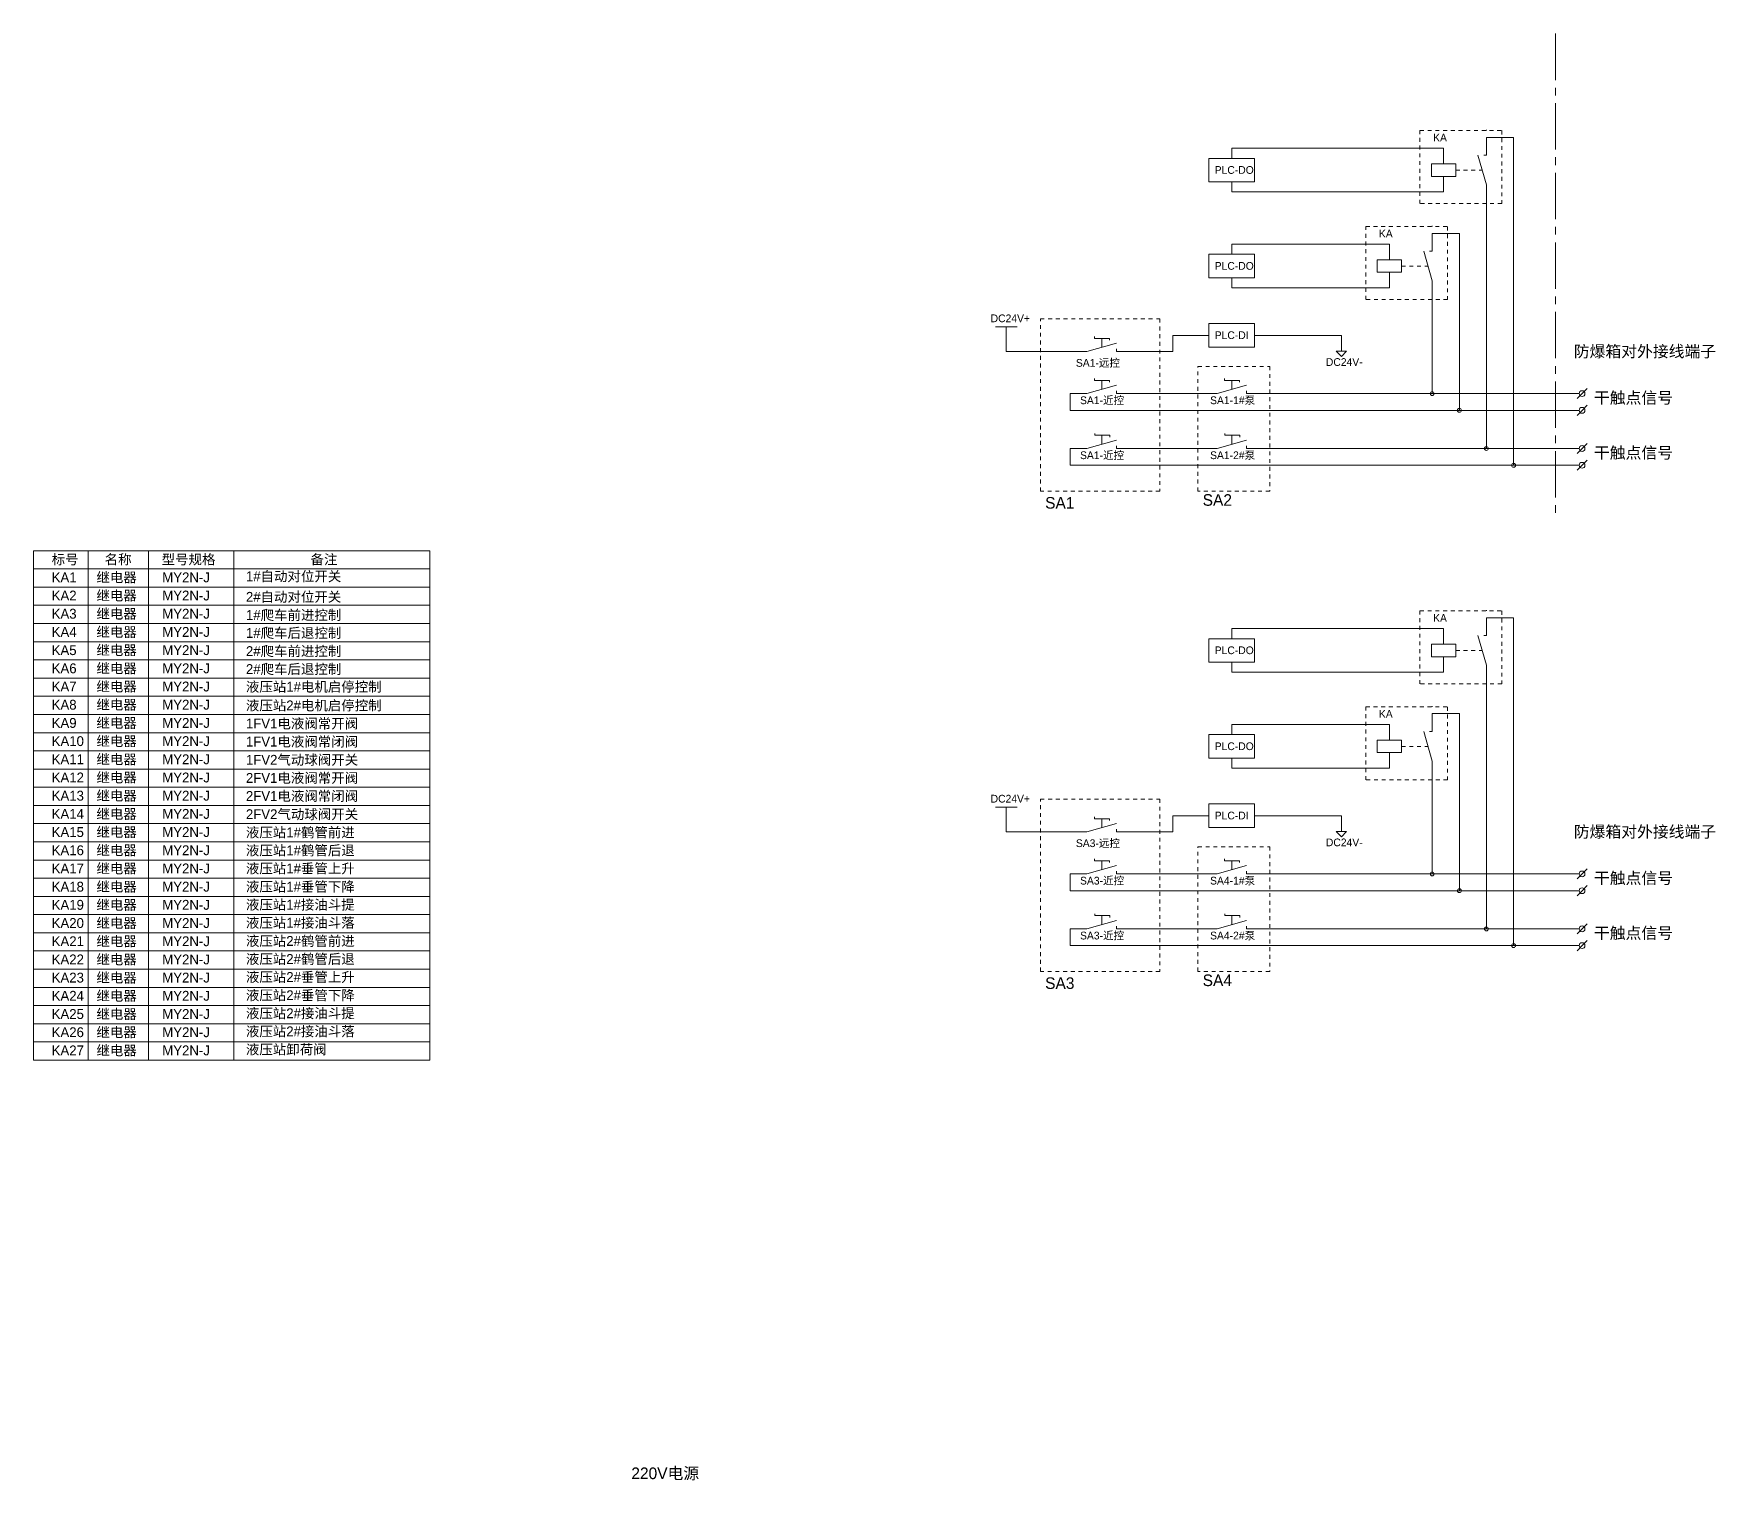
# Model space of a CAD drawing. Header units: millimetres. Extents: x 32626 to 72822, y 60047 to 123188.
# Drawn here: x 43934 to 48286, y 68104 to 71848 of the extents above; entities that cross this region are included whole.
import ezdxf

# ---------------------------------------------------------------- set-up
doc = ezdxf.new("R2010")
doc.units = ezdxf.units.MM
doc.header["$LTSCALE"] = 10
doc.linetypes.add('点画线', pattern=[18, 12, -2, 2, -2])
doc.linetypes.add('虚线', pattern=[2, 1, -1])
doc.layers.add('1轮廓实线层', color=7, linetype='Continuous', lineweight=18)
doc.layers.add('6文字层', color=3, linetype='Continuous', lineweight=18)
doc.styles.add('样式 1', font='SIMYOU.TTF', dxfattribs={"width": 0.9})

msp = doc.modelspace()

# ---------------------------------------------------------------- linework, layer by layer
at = {"layer": '1轮廓实线层', "linetype": '点画线'}
msp.add_line((47871.8, 71847.8), (47871.8, 70595.1), dxfattribs=at)
at = {"layer": '1轮廓实线层'}
for p, q in [((47693.3, 71597), (47693.3, 71598.6)), ((47693.3, 71533), (47693.3, 71579.4)), ((47693.3, 71579.4), (47763.7, 71579.4)), ((47763.7, 71579.4), (47763.7, 70730.9)), ((47034.3, 71525), (47034.3, 71551.2)), ((47034.3, 71551.2), (47093.1, 71551.2)), ((47093.1, 71551.2), (47582.5, 71551.2)), ((47582.5, 71510.9), (47582.5, 71551.2)), ((47693.3, 71456.5), (47671.3, 71533)), ((47693.3, 71533), (47686.4, 71533)), ((47034.3, 71464.4), (47034.3, 71438.7)), ((47582.5, 71478.5), (47582.5, 71438.7)), ((47693.3, 70774.3), (47693.3, 71456.5)), ((47034.3, 71438.7), (47503.4, 71438.7)), ((47582.5, 71438.7), (47503.4, 71438.7)), ((47553, 71348.8), (47553, 71350.4)), ((47553, 71284.7), (47553, 71331.1)), ((47553, 71331.1), (47623.5, 71331.1)), ((47623.5, 71331.1), (47623.5, 70873.1)), ((47034.3, 71276.8), (47034.3, 71303)), ((47034.3, 71303), (47093.1, 71303)), ((47093.1, 71303), (47442.3, 71303)), ((47442.3, 71262.7), (47442.3, 71303)), ((47553, 71208.2), (47531.1, 71284.7)), ((47553, 71284.7), (47546.1, 71284.7)), ((47034.3, 71216.2), (47034.3, 71190.4)), ((47034.3, 71190.4), (47363.2, 71190.4)), ((47442.3, 71190.4), (47363.2, 71190.4)), ((47442.3, 71230.3), (47442.3, 71190.4)), ((47553, 70916.4), (47553, 71208.2)), ((46422.8, 71089.5), (46479.1, 71089.5)), ((46450.9, 71025), (46450.9, 71089.5)), ((46679.7, 71059.3), (46679.7, 71063.8)), ((46679.7, 71059.3), (46718, 71059.3)), ((46698.1, 71036), (46698.1, 71059.3)), ((46718, 71059.3), (46718, 71054.8)), ((46882.4, 71025), (46882.4, 71067.2)), ((46882.4, 71067.2), (46975.5, 71067.2)), ((47093.1, 71067.2), (47318.2, 71067.2)), ((47318.2, 71067.2), (47318.2, 71025.9)), ((46616.5, 71025), (46450.9, 71025)), ((46616.5, 71025), (46659.8, 71025)), ((46659.8, 71025), (46736.3, 71046.9)), ((46736.3, 71025), (46736.3, 71031.9)), ((46736.3, 71025), (46882.4, 71025)), ((47305, 71025.9), (47331.4, 71025.9)), ((47318.2, 71012.8), (47305, 71025.9)), ((47331.4, 71025.9), (47318.2, 71012.8)), ((46659.8, 70916.4), (46736.3, 70938.4)), ((46679.7, 70950.7), (46679.7, 70955.2)), ((46679.7, 70950.7), (46718, 70950.7)), ((46698.1, 70927.4), (46698.1, 70950.7)), ((46718, 70950.7), (46718, 70946.2)), ((46996.3, 70916.4), (47072.8, 70938.4)), ((47016.1, 70950.7), (47016.1, 70955.2)), ((47016.1, 70950.7), (47054.5, 70950.7)), ((47034.6, 70927.4), (47034.6, 70950.7)), ((47054.5, 70950.7), (47054.5, 70946.2)), ((47940.8, 70916.4), (47953.9, 70929.4)), ((46616.5, 70916.4), (46659.8, 70916.4)), ((46616.5, 70916.4), (46616.5, 70873.1)), ((46736.3, 70916.4), (46736.3, 70923.3)), ((46736.3, 70916.4), (46802, 70916.4)), ((46802, 70916.4), (46953, 70916.4)), ((46953, 70916.4), (46996.3, 70916.4)), ((47072.8, 70916.4), (47072.8, 70923.3)), ((47072.8, 70916.4), (47138.5, 70916.4)), ((47138.5, 70916.4), (47933.3, 70916.4)), ((47940.8, 70916.4), (47927.8, 70903.4)), ((47940.8, 70873.1), (47953.9, 70886.1)), ((46616.5, 70873.1), (47933.3, 70873.1)), ((47940.8, 70873.1), (47927.8, 70860)), ((46659.8, 70774.3), (46736.3, 70796.2)), ((46680.4, 70808.5), (46680.4, 70813.1)), ((46680.4, 70808.5), (46718.8, 70808.5)), ((46698.1, 70785.2), (46698.1, 70808.5)), ((46718.8, 70808.5), (46718.8, 70804)), ((46996.3, 70774.3), (47072.8, 70796.2)), ((47016.9, 70808.5), (47016.9, 70813.1)), ((47016.9, 70808.5), (47055.3, 70808.5)), ((47034.6, 70785.2), (47034.6, 70808.5)), ((47055.3, 70808.5), (47055.3, 70804)), ((46616.5, 70774.3), (46659.8, 70774.3)), ((46616.5, 70774.3), (46616.5, 70730.9)), ((46736.3, 70774.3), (46736.3, 70781.2)), ((46736.3, 70774.3), (46802, 70774.3)), ((46802, 70774.3), (46953, 70774.3)), ((46953, 70774.3), (46996.3, 70774.3)), ((47072.8, 70774.3), (47072.8, 70781.2)), ((47072.8, 70774.3), (47138.5, 70774.3)), ((47138.5, 70774.3), (47933.3, 70774.3)), ((47940.8, 70774.3), (47927.8, 70761.2)), ((47940.8, 70774.3), (47953.9, 70787.3)), ((46616.5, 70730.9), (47933.3, 70730.9)), ((47940.8, 70730.9), (47927.8, 70717.9)), ((47940.8, 70730.9), (47953.9, 70743.9)), ((43934.4, 70509.2), (44959.2, 70509.2)), ((43934.4, 70509.2), (43934.4, 69191.8)), ((44075.5, 70509.2), (44075.5, 69191.8)), ((44231.7, 70509.2), (44231.7, 69191.8)), ((44452.4, 70509.2), (44452.4, 69191.8)), ((44959.2, 70509.2), (44959.2, 69191.8)), ((43934.4, 70462.8), (44959.2, 70462.8)), ((43934.4, 70415.8), (44959.2, 70415.8)), ((43934.4, 70368.7), (44959.2, 70368.7)), ((43934.4, 70321.6), (44959.2, 70321.6)), ((47693.3, 70354.2), (47693.3, 70355.8)), ((47693.3, 70290.2), (47693.3, 70336.6)), ((47693.3, 70336.6), (47763.7, 70336.6)), ((47763.7, 70336.6), (47763.7, 69488.1)), ((43934.4, 70274.5), (44959.2, 70274.5)), ((47034.3, 70282.2), (47034.3, 70308.4)), ((47034.3, 70308.4), (47093.1, 70308.4)), ((47093.1, 70308.4), (47582.5, 70308.4)), ((47582.5, 70268.1), (47582.5, 70308.4)), ((47693.3, 70213.6), (47671.3, 70290.2)), ((47693.3, 70290.2), (47686.4, 70290.2)), ((47582.5, 70235.7), (47582.5, 70195.8)), ((43934.4, 70227.4), (44959.2, 70227.4)), ((47034.3, 70221.6), (47034.3, 70195.8)), ((47034.3, 70195.8), (47503.4, 70195.8)), ((47582.5, 70195.8), (47503.4, 70195.8)), ((47693.3, 69531.4), (47693.3, 70213.6)), ((43934.4, 70180.4), (44959.2, 70180.4)), ((43934.4, 70133.3), (44959.2, 70133.3)), ((47553, 70105.9), (47553, 70107.6)), ((43934.4, 70086.2), (44959.2, 70086.2)), ((47034.3, 70034), (47034.3, 70060.1)), ((47034.3, 70060.1), (47093.1, 70060.1)), ((47093.1, 70060.1), (47442.3, 70060.1)), ((47442.3, 70019.8), (47442.3, 70060.1)), ((47553, 70041.9), (47553, 70088.3)), ((47553, 70088.3), (47623.5, 70088.3)), ((47623.5, 70088.3), (47623.5, 69630.2)), ((43934.4, 70039.1), (44959.2, 70039.1)), ((47553, 69965.4), (47531.1, 70041.9)), ((47553, 70041.9), (47546.1, 70041.9)), ((43934.4, 69992.1), (44959.2, 69992.1)), ((47034.3, 69973.3), (47034.3, 69947.6)), ((47442.3, 69987.5), (47442.3, 69947.6)), ((43934.4, 69945), (44959.2, 69945)), ((47034.3, 69947.6), (47363.2, 69947.6)), ((47442.3, 69947.6), (47363.2, 69947.6)), ((47553, 69673.6), (47553, 69965.4)), ((43934.4, 69897.9), (44959.2, 69897.9)), ((43934.4, 69850.8), (44959.2, 69850.8)), ((46422.8, 69846.6), (46479.1, 69846.6)), ((46450.9, 69782.2), (46450.9, 69846.6)), ((43934.4, 69803.8), (44959.2, 69803.8)), ((46659.8, 69782.2), (46736.3, 69804.1)), ((46679.7, 69816.5), (46679.7, 69821)), ((46679.7, 69816.5), (46718, 69816.5)), ((46698.1, 69793.1), (46698.1, 69816.5)), ((46718, 69816.5), (46718, 69811.9)), ((46882.4, 69782.2), (46882.4, 69824.3)), ((46882.4, 69824.3), (46975.5, 69824.3)), ((47093.1, 69824.3), (47318.2, 69824.3)), ((47318.2, 69824.3), (47318.2, 69783.1)), ((43934.4, 69756.7), (44959.2, 69756.7)), ((46616.5, 69782.2), (46450.9, 69782.2)), ((46616.5, 69782.2), (46659.8, 69782.2)), ((46736.3, 69782.2), (46736.3, 69789.1)), ((46736.3, 69782.2), (46882.4, 69782.2)), ((47305, 69783.1), (47331.4, 69783.1)), ((47318.2, 69769.9), (47305, 69783.1)), ((47331.4, 69783.1), (47318.2, 69769.9)), ((43934.4, 69709.6), (44959.2, 69709.6)), ((46679.7, 69707.9), (46679.7, 69712.4)), ((47016.1, 69707.9), (47016.1, 69712.4)), ((46616.5, 69673.6), (46659.8, 69673.6)), ((46616.5, 69673.6), (46616.5, 69630.2)), ((46659.8, 69673.6), (46736.3, 69695.5)), ((46679.7, 69707.9), (46718, 69707.9)), ((46698.1, 69684.6), (46698.1, 69707.9)), ((46718, 69707.9), (46718, 69703.4)), ((46736.3, 69673.6), (46736.3, 69680.5)), ((46736.3, 69673.6), (46802, 69673.6)), ((46802, 69673.6), (46953, 69673.6)), ((46953, 69673.6), (46996.3, 69673.6)), ((46996.3, 69673.6), (47072.8, 69695.5)), ((47016.1, 69707.9), (47054.5, 69707.9)), ((47034.6, 69684.6), (47034.6, 69707.9)), ((47054.5, 69707.9), (47054.5, 69703.4)), ((47072.8, 69673.6), (47072.8, 69680.5)), ((47072.8, 69673.6), (47138.5, 69673.6)), ((47138.5, 69673.6), (47933.3, 69673.6)), ((47940.8, 69673.6), (47927.8, 69660.6)), ((47940.8, 69673.6), (47953.9, 69686.6)), ((43934.4, 69662.5), (44959.2, 69662.5)), ((46616.5, 69630.2), (47933.3, 69630.2)), ((47940.8, 69630.2), (47927.8, 69617.2)), ((47940.8, 69630.2), (47953.9, 69643.3)), ((43934.4, 69615.5), (44959.2, 69615.5)), ((43934.4, 69568.4), (44959.2, 69568.4)), ((46659.8, 69531.4), (46736.3, 69553.4)), ((46680.4, 69565.7), (46680.4, 69570.2)), ((46680.4, 69565.7), (46718.8, 69565.7)), ((46698.1, 69542.4), (46698.1, 69565.7)), ((46718.8, 69565.7), (46718.8, 69561.2)), ((46736.3, 69531.4), (46736.3, 69538.3)), ((46996.3, 69531.4), (47072.8, 69553.4)), ((47016.9, 69565.7), (47016.9, 69570.2)), ((47016.9, 69565.7), (47055.3, 69565.7)), ((47034.6, 69542.4), (47034.6, 69565.7)), ((47055.3, 69565.7), (47055.3, 69561.2)), ((47072.8, 69531.4), (47072.8, 69538.3)), ((47940.8, 69531.4), (47953.9, 69544.5)), ((43934.4, 69521.3), (44959.2, 69521.3)), ((46616.5, 69531.4), (46659.8, 69531.4)), ((46616.5, 69531.4), (46616.5, 69488.1)), ((46736.3, 69531.4), (46802, 69531.4)), ((46802, 69531.4), (46953, 69531.4)), ((46953, 69531.4), (46996.3, 69531.4)), ((47072.8, 69531.4), (47138.5, 69531.4)), ((47138.5, 69531.4), (47933.3, 69531.4)), ((47940.8, 69531.4), (47927.8, 69518.4)), ((47940.8, 69488.1), (47953.9, 69501.1)), ((43934.4, 69474.2), (44959.2, 69474.2)), ((46616.5, 69488.1), (47933.3, 69488.1)), ((47940.8, 69488.1), (47927.8, 69475)), ((43934.4, 69427.2), (44959.2, 69427.2)), ((43934.4, 69380.1), (44959.2, 69380.1)), ((43934.4, 69333), (44959.2, 69333)), ((43934.4, 69285.9), (44959.2, 69285.9)), ((43934.4, 69238.8), (44959.2, 69238.8)), ((43934.4, 69191.8), (44959.2, 69191.8))]:
    msp.add_line(p, q, dxfattribs=at)
at = {"layer": '1轮廓实线层', "linetype": '虚线'}
for p, q in [((47614.2, 71494.7), (47682.3, 71494.7)), ((47474, 71246.5), (47542, 71246.5)), ((47614.2, 70251.9), (47682.3, 70251.9)), ((47474, 70003.6), (47542, 70003.6))]:
    msp.add_line(p, q, dxfattribs=at)
for points in [[(47521.5, 71597), (47732.9, 71597), (47732.9, 71408), (47521.5, 71408)], [(47381.3, 71348.8), (47592.6, 71348.8), (47592.6, 71159.8), (47381.3, 71159.8)], [(46539.4, 71110.1), (46848.3, 71110.1), (46848.3, 70663.9), (46539.4, 70663.9)], [(46947, 70986.9), (47132.6, 70986.9), (47132.6, 70663.9), (46947, 70663.9)], [(47521.5, 70354.2), (47732.9, 70354.2), (47732.9, 70165.2), (47521.5, 70165.2)], [(47381.3, 70105.9), (47592.6, 70105.9), (47592.6, 69916.9), (47381.3, 69916.9)], [(46539.4, 69867.3), (46848.3, 69867.3), (46848.3, 69421.1), (46539.4, 69421.1)], [(46947, 69744), (47132.6, 69744), (47132.6, 69421.1), (46947, 69421.1)]]:
    msp.add_lwpolyline(points, close=True, dxfattribs=at)
at = {"layer": '1轮廓实线层'}
for points in [[(46975.5, 71525), (47093.1, 71525), (47093.1, 71464.4), (46975.5, 71464.4)], [(47550.9, 71510.9), (47614.2, 71510.9), (47614.2, 71478.5), (47550.9, 71478.5)], [(46975.5, 71276.8), (47093.1, 71276.8), (47093.1, 71216.2), (46975.5, 71216.2)], [(47410.6, 71262.7), (47474, 71262.7), (47474, 71230.3), (47410.6, 71230.3)], [(46975.5, 71097.5), (47093.1, 71097.5), (47093.1, 71036.8), (46975.5, 71036.8)], [(46975.5, 70282.2), (47093.1, 70282.2), (47093.1, 70221.6), (46975.5, 70221.6)], [(47550.9, 70268.1), (47614.2, 70268.1), (47614.2, 70235.7), (47550.9, 70235.7)], [(46975.5, 70034), (47093.1, 70034), (47093.1, 69973.3), (46975.5, 69973.3)], [(47410.6, 70019.8), (47474, 70019.8), (47474, 69987.5), (47410.6, 69987.5)], [(46975.5, 69854.6), (47093.1, 69854.6), (47093.1, 69794), (46975.5, 69794)]]:
    msp.add_lwpolyline(points, close=True, dxfattribs=at)
for centre, radius in [((47553, 70916.4), 5), ((47940.8, 70916.4), 7.56), ((47623.5, 70873.1), 5), ((47940.8, 70873.1), 7.56), ((47693.3, 70774.3), 5), ((47940.8, 70774.3), 7.56), ((47763.7, 70730.9), 5), ((47940.8, 70730.9), 7.56), ((47553, 69673.6), 5), ((47940.8, 69673.6), 7.56), ((47623.5, 69630.2), 5), ((47940.8, 69630.2), 7.56), ((47693.3, 69531.4), 5), ((47940.8, 69531.4), 7.56), ((47763.7, 69488.1), 5), ((47940.8, 69488.1), 7.56)]:
    msp.add_circle(centre, radius, dxfattribs=at)

# ---------------------------------------------------------------- texts
at = {"layer": '1轮廓实线层', "style": '样式 1'}
for s, height, p in [('KA', 20, (47555.5, 71568.8)), ('PLC-DO', 20, (46990.3, 71485.1)), ('KA', 20, (47415.2, 71320.5)), ('PLC-DO', 20, (46990.3, 71236.9)), ('DC24V+', 20, (46410.6, 71101.2)), ('PLC-DI', 20, (46990.3, 71057.6)), ('防爆箱对外接线端子', 30, (47919.4, 71010.8)), ('SA1-远控', 20, (46631.2, 70985.9)), ('DC24V-', 20, (47278, 70988.1)), ('SA1-近控', 20, (46641.9, 70889.1)), ('SA1-1#泵', 20, (46978.4, 70889.1)), ('干触点信号', 30, (47971.5, 70890.7)), ('SA1-近控', 20, (46641.9, 70746.9)), ('SA1-2#泵', 20, (46978.4, 70746.9)), ('干触点信号', 30, (47971.5, 70748.5)), ('SA1', 30, (46551.6, 70618.8)), ('SA2', 30, (46959.2, 70626.2)), ('KA', 20, (47555.5, 70325.9)), ('PLC-DO', 20, (46990.3, 70242.3)), ('KA', 20, (47415.2, 70077.7)), ('PLC-DO', 20, (46990.3, 69994)), ('DC24V+', 20, (46410.6, 69858.3)), ('PLC-DI', 20, (46990.3, 69814.7)), ('防爆箱对外接线端子', 30, (47919.4, 69767.9)), ('SA3-远控', 20, (46631.2, 69743.1)), ('DC24V-', 20, (47278, 69745.2)), ('SA3-近控', 20, (46641.9, 69646.2)), ('SA4-1#泵', 20, (46978.4, 69646.2)), ('干触点信号', 30, (47971.5, 69647.9)), ('干触点信号', 30, (47971.5, 69505.7)), ('SA3-近控', 20, (46641.9, 69504.1)), ('SA4-2#泵', 20, (46978.4, 69504.1)), ('SA3', 30, (46551.6, 69376)), ('SA4', 30, (46959.2, 69383.4)), ('220V电源', 30, (45480.9, 68107.8))]:
    msp.add_text(s, height=height, dxfattribs=at).set_placement(p)
at = {"layer": '6文字层', "style": '样式 1'}
for s, height, p in [('标号', 25.51, (43981.1, 70474.6)), ('名称', 25.51, (44118.2, 70474.6)), ('型号规格', 25.51, (44265.6, 70474.6)), ('备注', 25.51, (44650.9, 70474.6)), ('KA1', 25.51, (43981.1, 70428.2)), ('继电器', 25.51, (44096.9, 70428.2)), ('MY2N-J', 25.51, (44267.3, 70428.2)), ('1#自动对位开关', 25.51, (44483.7, 70430.9)), ('KA2', 25.51, (43981.1, 70381.2)), ('继电器', 25.51, (44096.9, 70381.2)), ('MY2N-J', 25.51, (44267.3, 70381.2)), ('2#自动对位开关', 25.51, (44483.7, 70377.8)), ('继电器', 25.51, (44096.9, 70334.1)), ('KA3', 25.51, (43981.1, 70334.1)), ('MY2N-J', 25.51, (44267.3, 70334.1)), ('1#爬车前进控制', 25.51, (44483.7, 70330.8)), ('KA4', 25.51, (43981.1, 70287)), ('继电器', 25.51, (44096.9, 70287)), ('MY2N-J', 25.51, (44267.3, 70287)), ('1#爬车后退控制', 25.51, (44483.7, 70284.4)), ('KA5', 25.51, (43981.1, 70239.9)), ('继电器', 25.51, (44096.9, 70239.9)), ('MY2N-J', 25.51, (44267.3, 70239.9)), ('2#爬车前进控制', 25.51, (44483.7, 70237.3)), ('KA6', 25.51, (43981.1, 70192.8)), ('继电器', 25.51, (44096.9, 70192.8)), ('MY2N-J', 25.51, (44267.3, 70192.8)), ('2#爬车后退控制', 25.51, (44483.7, 70190.9)), ('KA7', 25.51, (43981.1, 70145.8)), ('继电器', 25.51, (44096.9, 70145.8)), ('MY2N-J', 25.51, (44267.3, 70145.8)), ('液压站1#电机启停控制', 25.515, (44483.7, 70145.2)), ('KA8', 25.51, (43981.1, 70098.7)), ('继电器', 25.51, (44096.9, 70098.7)), ('MY2N-J', 25.51, (44267.3, 70098.7)), ('液压站2#电机启停控制', 25.515, (44483.7, 70096.8)), ('KA9', 25.51, (43981.1, 70051.6)), ('继电器', 25.51, (44096.9, 70051.6)), ('MY2N-J', 25.51, (44267.3, 70051.6)), ('1FV1电液阀常开阀', 25.51, (44483.7, 70050)), ('KA10', 25.51, (43981.1, 70004.5)), ('继电器', 25.51, (44096.9, 70004.5)), ('MY2N-J', 25.51, (44267.3, 70004.5)), ('1FV1电液阀常闭阀', 25.51, (44483.7, 70003.2)), ('KA11', 25.51, (43981.1, 69957.5)), ('继电器', 25.51, (44096.9, 69957.5)), ('MY2N-J', 25.51, (44267.3, 69957.5)), ('1FV2气动球阀开关', 25.51, (44483.7, 69956.1)), ('KA12', 25.51, (43981.1, 69910.4)), ('继电器', 25.51, (44096.9, 69910.4)), ('MY2N-J', 25.51, (44267.3, 69910.4)), ('2FV1电液阀常开阀', 25.51, (44483.7, 69909.3)), ('KA13', 25.51, (43981.1, 69863.3)), ('继电器', 25.51, (44096.9, 69863.3)), ('MY2N-J', 25.51, (44267.3, 69863.3)), ('2FV1电液阀常闭阀', 25.51, (44483.7, 69862.5)), ('KA14', 25.51, (43981.1, 69816.2)), ('继电器', 25.51, (44096.9, 69816.2)), ('MY2N-J', 25.51, (44267.3, 69816.2)), ('2FV2气动球阀开关', 25.51, (44483.7, 69815.4)), ('继电器', 25.51, (44096.9, 69769.2)), ('MY2N-J', 25.51, (44267.3, 69769.2)), ('液压站1#鹤管前进', 25.51, (44483.7, 69768.3)), ('KA15', 25.51, (43981.1, 69769.2)), ('KA16', 25.51, (43981.1, 69722.1)), ('继电器', 25.51, (44096.9, 69722.1)), ('MY2N-J', 25.51, (44267.3, 69722.1)), ('液压站1#鹤管后退', 25.51, (44483.7, 69721.7)), ('KA17', 25.51, (43981.1, 69675)), ('继电器', 25.51, (44096.9, 69675)), ('MY2N-J', 25.51, (44267.3, 69675)), ('液压站1#垂管上升', 25.51, (44483.7, 69675)), ('KA18', 25.51, (43981.1, 69627.9)), ('继电器', 25.51, (44096.9, 69627.9)), ('MY2N-J', 25.51, (44267.3, 69627.9)), ('液压站1#垂管下降', 25.51, (44483.7, 69627.9)), ('KA19', 25.51, (43981.1, 69580.9)), ('继电器', 25.51, (44096.9, 69580.9)), ('MY2N-J', 25.51, (44267.3, 69580.9)), ('液压站1#接油斗提', 25.51, (44483.7, 69581.3)), ('KA20', 25.51, (43981.1, 69533.8)), ('继电器', 25.51, (44096.9, 69533.8)), ('MY2N-J', 25.51, (44267.3, 69533.8)), ('液压站1#接油斗落', 25.51, (44483.7, 69534.5)), ('KA21', 25.51, (43981.1, 69486.7)), ('继电器', 25.51, (44096.9, 69486.7)), ('MY2N-J', 25.51, (44267.3, 69486.7)), ('液压站2#鹤管前进', 25.51, (44483.7, 69487.4)), ('KA22', 25.51, (43981.1, 69439.6)), ('继电器', 25.51, (44096.9, 69439.6)), ('MY2N-J', 25.51, (44267.3, 69439.6)), ('液压站2#鹤管后退', 25.51, (44483.7, 69440.7)), ('KA23', 25.51, (43981.1, 69392.6)), ('继电器', 25.51, (44096.9, 69392.6)), ('MY2N-J', 25.51, (44267.3, 69392.6)), ('液压站2#垂管上升', 25.51, (44483.7, 69394.1)), ('KA24', 25.51, (43981.1, 69345.5)), ('继电器', 25.51, (44096.9, 69345.5)), ('MY2N-J', 25.51, (44267.3, 69345.5)), ('液压站2#垂管下降', 25.51, (44483.7, 69347)), ('KA25', 25.51, (43981.1, 69298.4)), ('继电器', 25.51, (44096.9, 69298.4)), ('MY2N-J', 25.51, (44267.3, 69298.4)), ('液压站2#接油斗提', 25.51, (44483.7, 69300.3)), ('KA26', 25.51, (43981.1, 69251.3)), ('继电器', 25.51, (44096.9, 69251.3)), ('MY2N-J', 25.51, (44267.3, 69251.3)), ('液压站2#接油斗落', 25.51, (44483.7, 69253.5)), ('KA27', 25.51, (43981.1, 69204.2)), ('继电器', 25.51, (44096.9, 69204.2)), ('MY2N-J', 25.51, (44267.3, 69204.2)), ('液压站卸荷阀', 25.51, (44483.7, 69206.7))]:
    msp.add_text(s, height=height, dxfattribs=at).set_placement(p)

doc.saveas('drawing.dxf')
